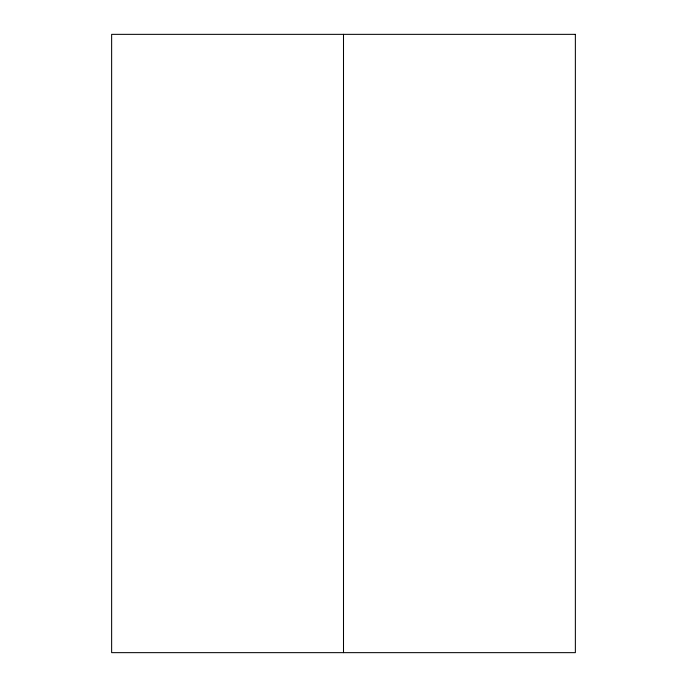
<?xml version="1.0" encoding="UTF-8"?>
<svg xmlns="http://www.w3.org/2000/svg" width="687" height="687" viewBox="0 0 687 687"><rect width="100%" height="100%" fill="white"/><g stroke="black" fill="none" stroke-linecap="round" stroke-linejoin="round"><path stroke-width="1.03" d="M343.5 34.35L343.5 652.65M575.362 34.35L111.638 34.35L111.638 652.65L575.362 652.65L575.362 34.35"/></g></svg>
